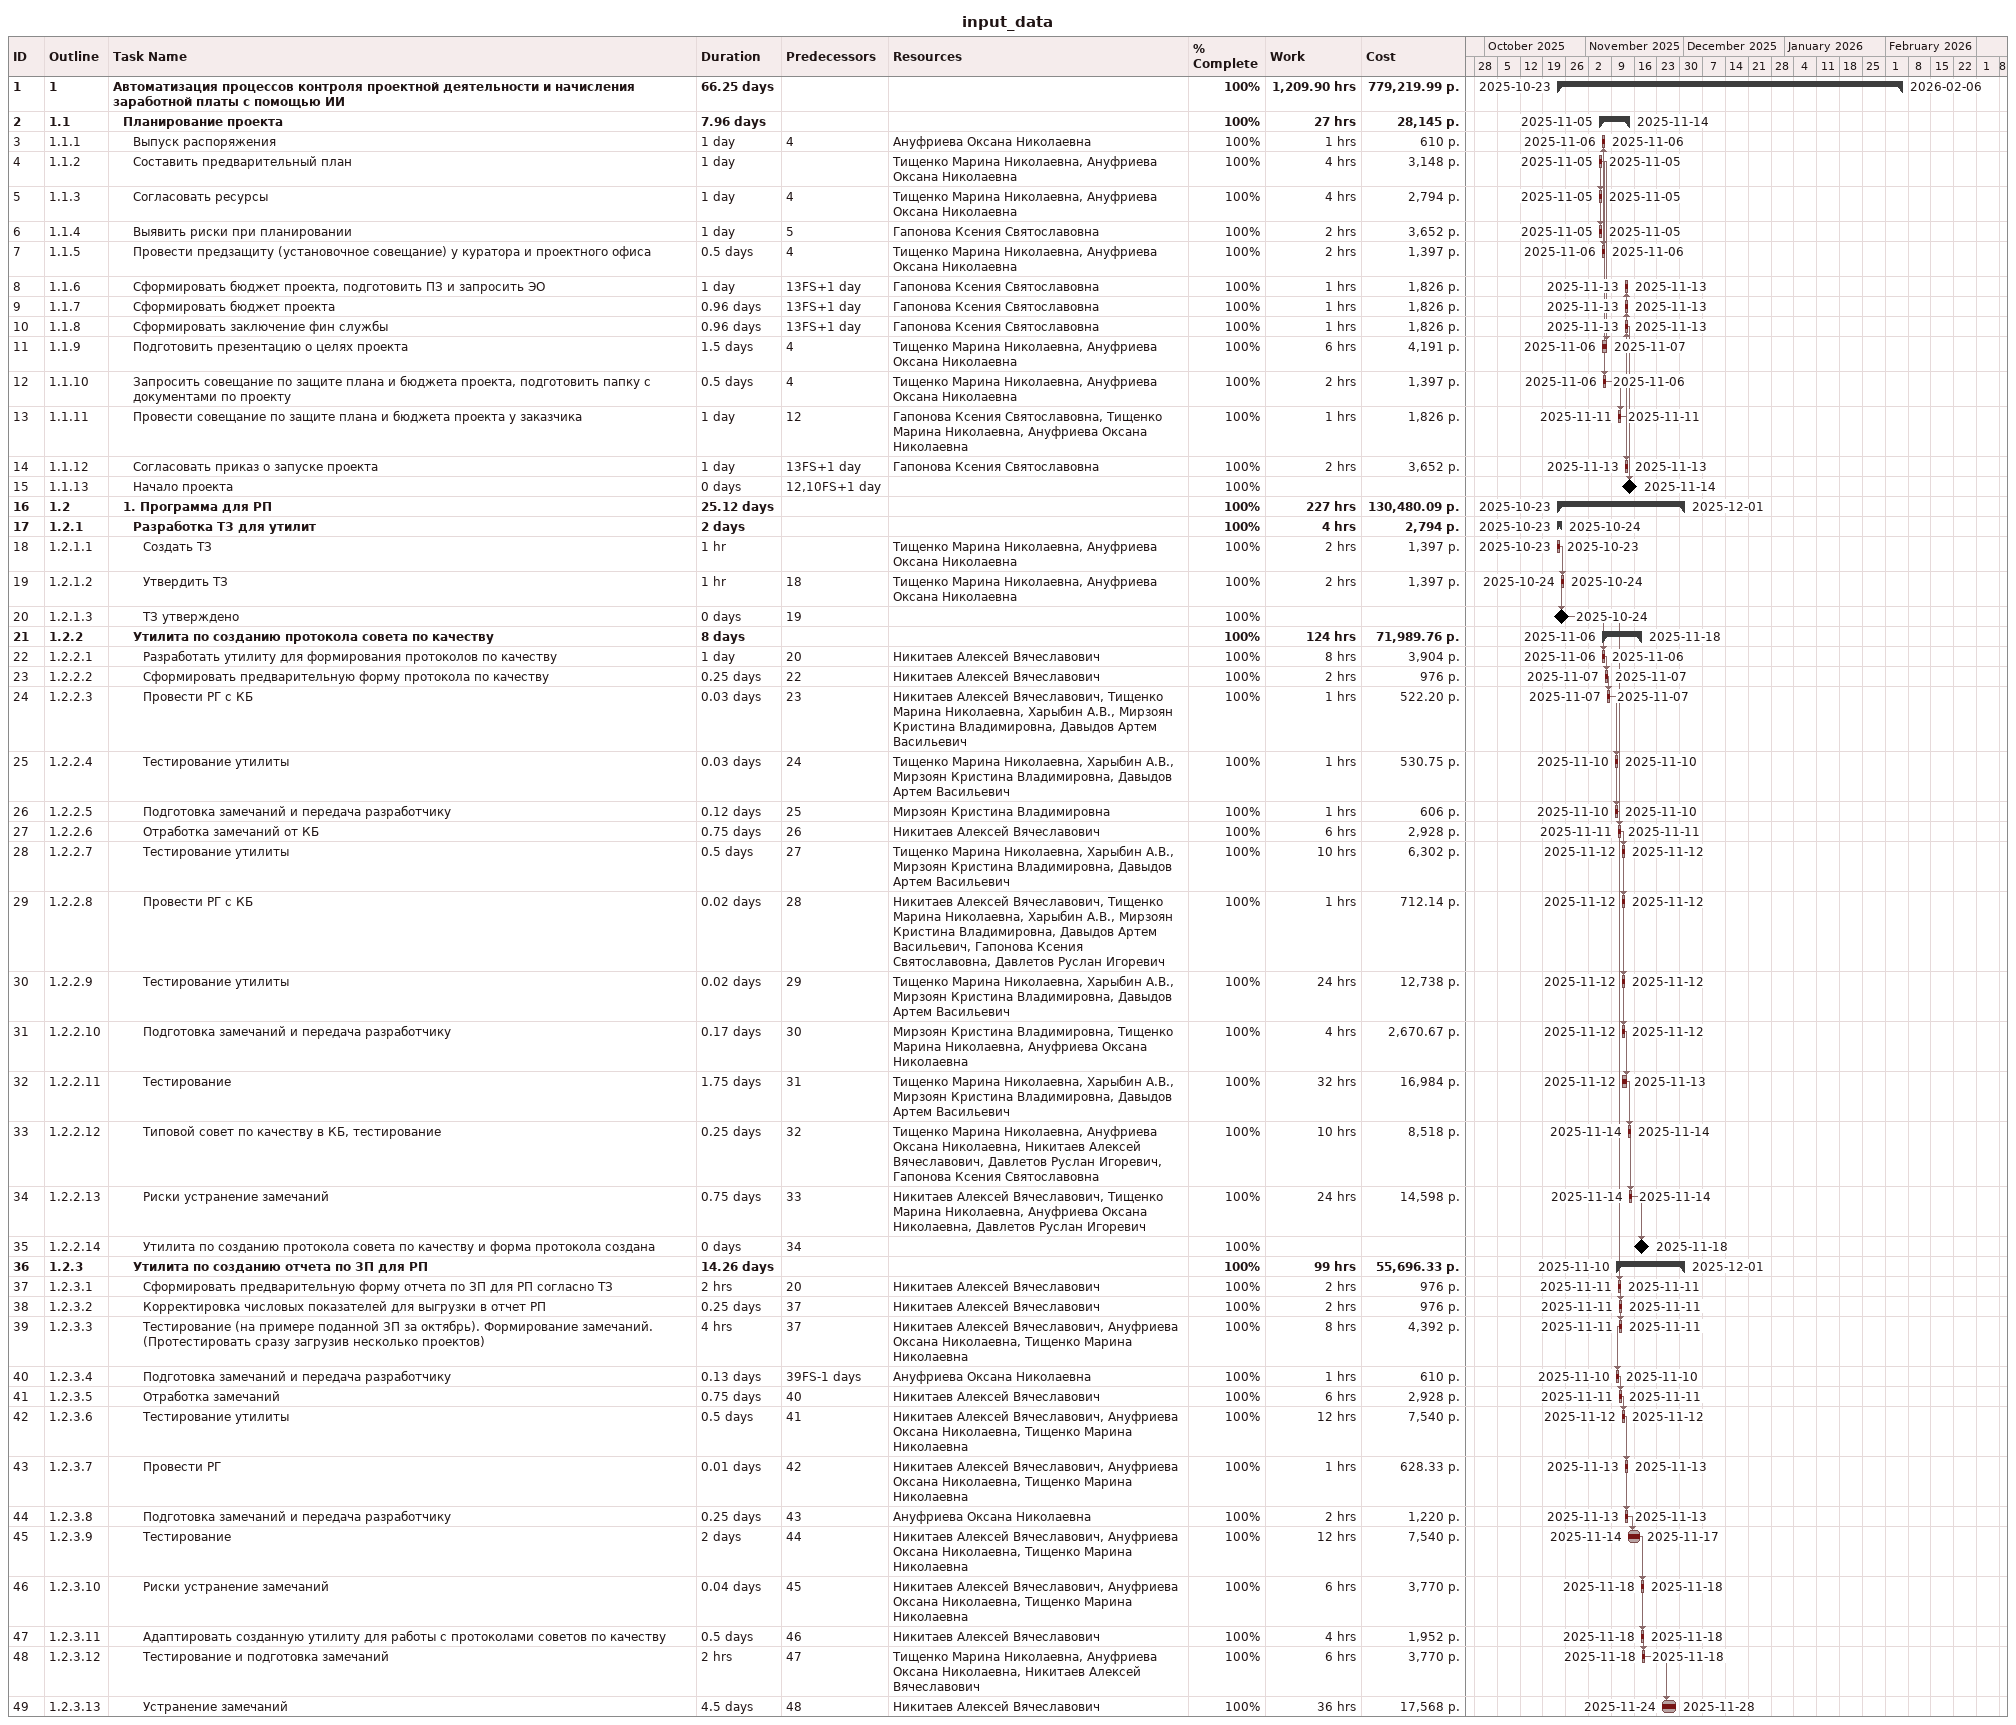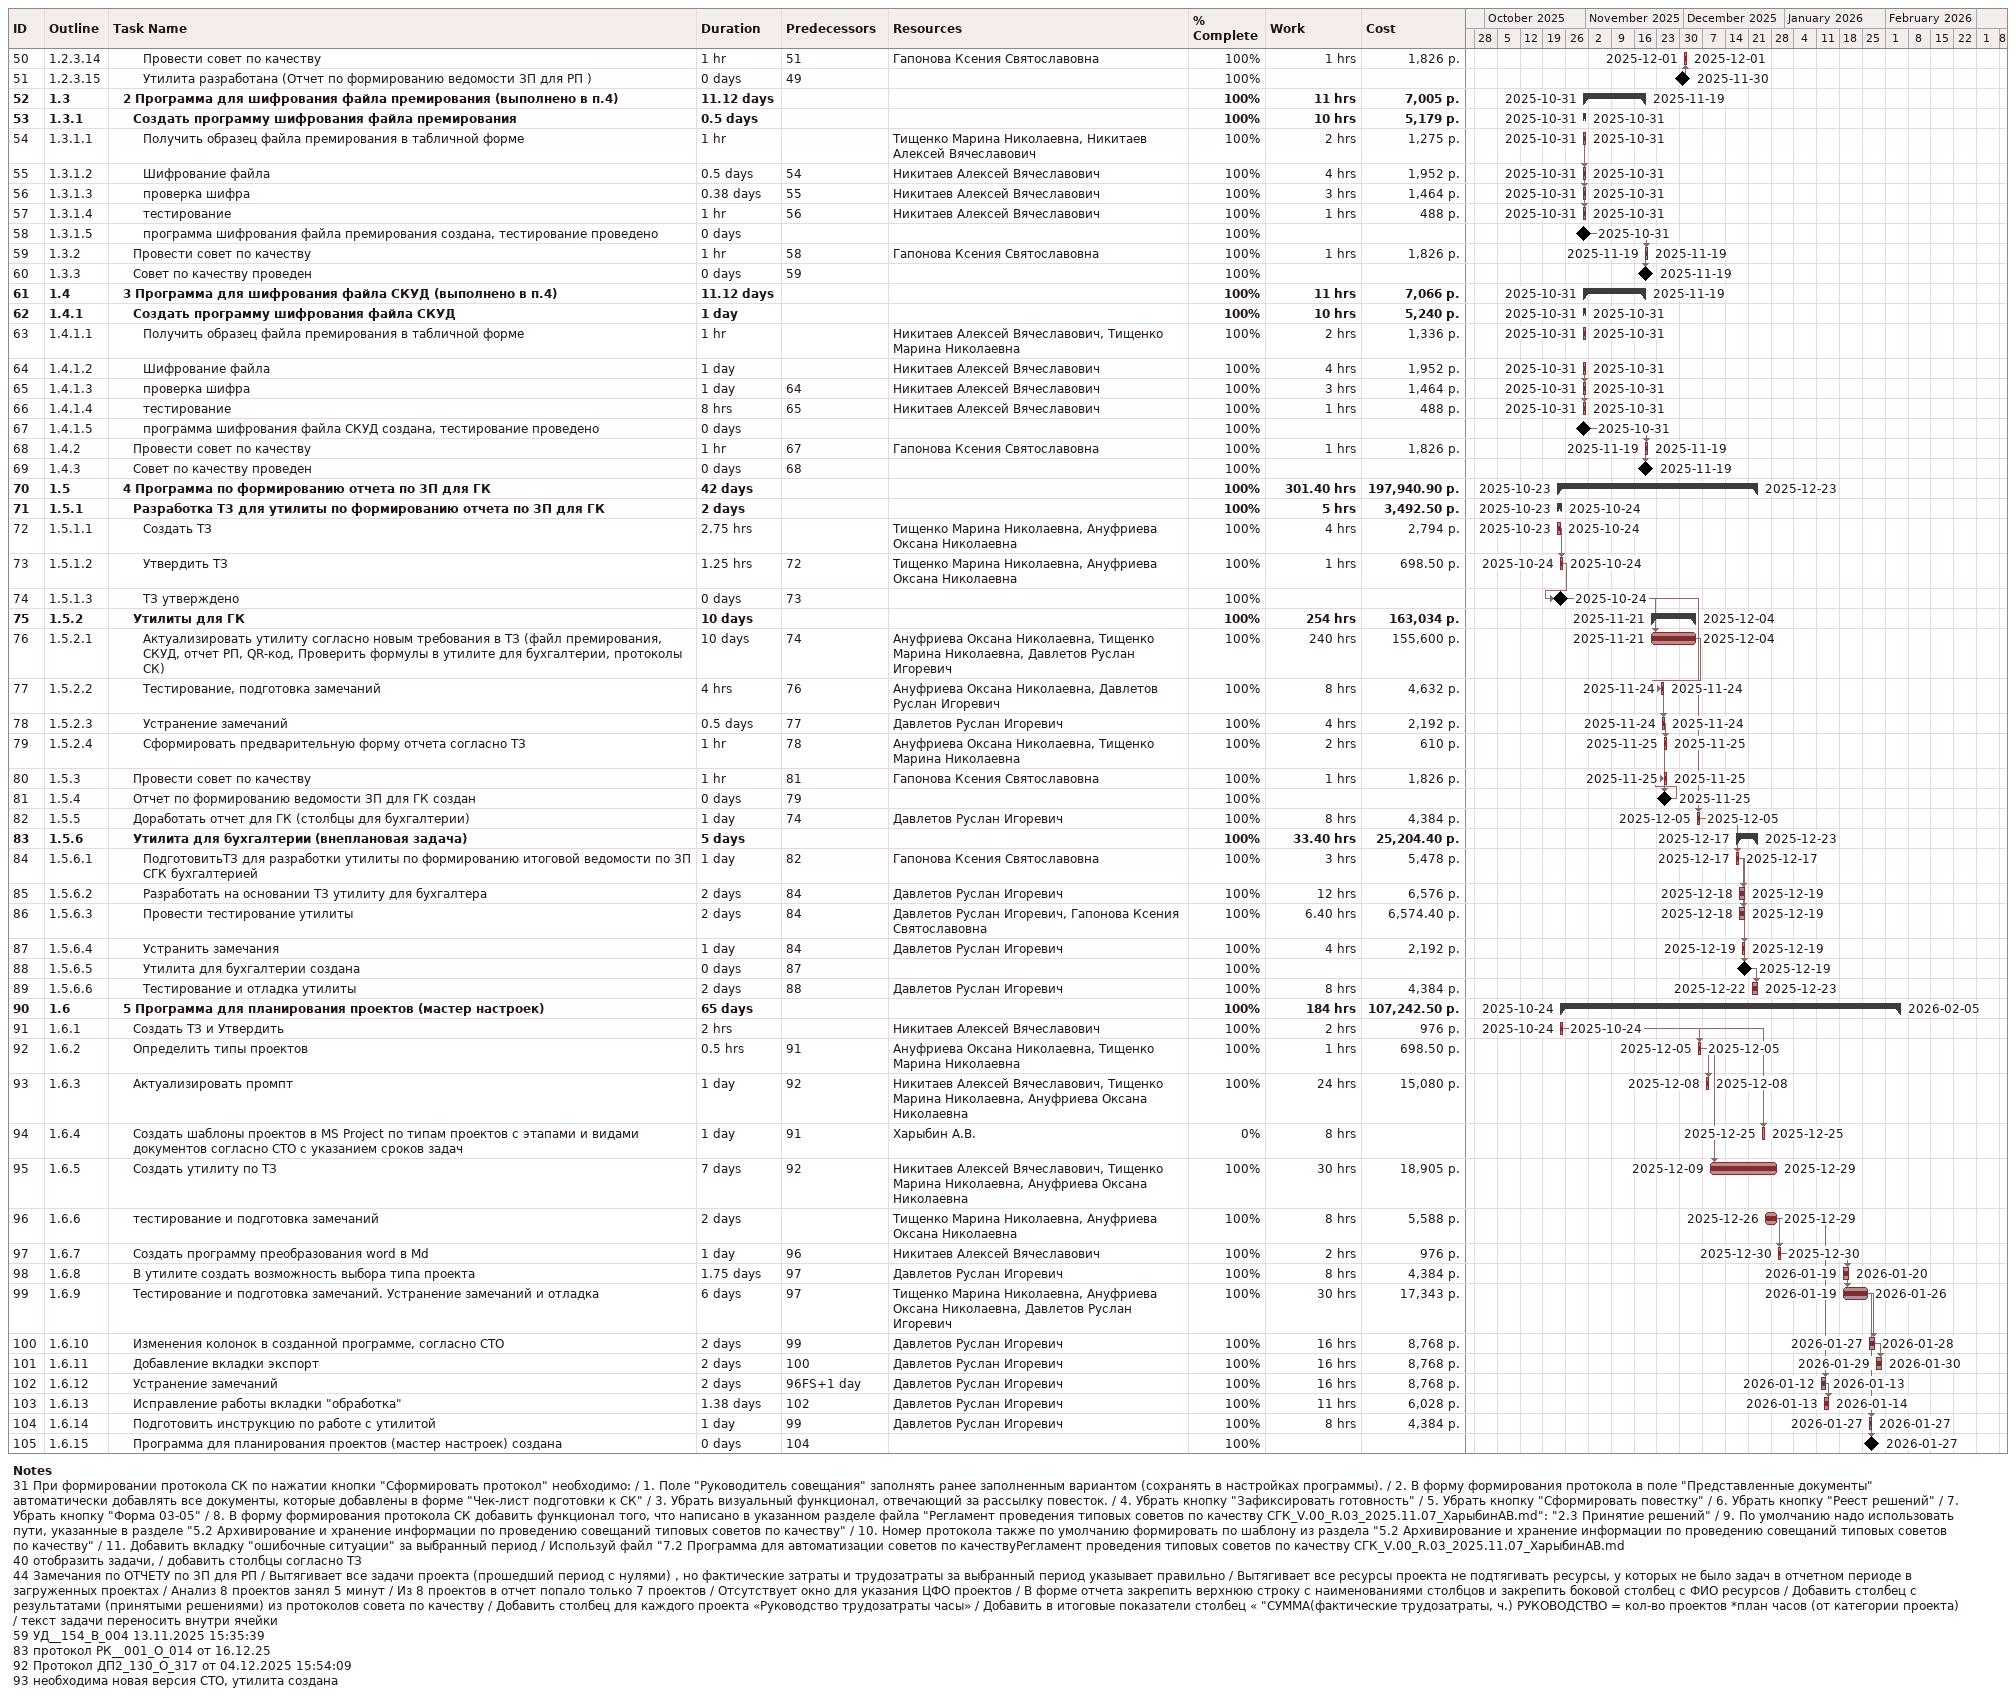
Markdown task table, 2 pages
input_data

| ID | WBS | Task | Duration | Start | Finish | Predecessors | Resources | % complete | Work (h) | Cost (р.) |
|---|---|---|---|---|---|---|---|---|---|---|
| 1 | 1 | **Автоматизация процессов контроля проектной деятельности и начисления заработной платы с помощью ИИ** | 66.25d | 2025-10-23 | 2026-02-06 |  |  | 100 | 1209.90 | 779219.99 |
| 2 | 1.1 | **Планирование проекта** | 7.96d | 2025-11-05 | 2025-11-14 |  |  | 100 | 27 | 28145 |
| 3 | 1.1.1 | Выпуск распоряжения | 1d | 2025-11-06 | 2025-11-06 | 4 | Ануфриева Оксана Николаевна | 100 | 1 | 610 |
| 4 | 1.1.2 | Составить предварительный план | 1d | 2025-11-05 | 2025-11-05 |  | Тищенко Марина Николаевна, Ануфриева Оксана Николаевна | 100 | 4 | 3148 |
| 5 | 1.1.3 | Согласовать ресурсы | 1d | 2025-11-05 | 2025-11-05 | 4 | Тищенко Марина Николаевна, Ануфриева Оксана Николаевна | 100 | 4 | 2794 |
| 6 | 1.1.4 | Выявить риски при планировании | 1d | 2025-11-05 | 2025-11-05 | 5 | Гапонова Ксения Святославовна | 100 | 2 | 3652 |
| 7 | 1.1.5 | Провести предзащиту (установочное совещание) у куратора и проектного офиса | 0.5d | 2025-11-06 | 2025-11-06 | 4 | Тищенко Марина Николаевна, Ануфриева Оксана Николаевна | 100 | 2 | 1397 |
| 8 | 1.1.6 | Сформировать бюджет проекта, подготовить ПЗ и запросить ЭО | 1d | 2025-11-13 | 2025-11-13 | 13FS+1d | Гапонова Ксения Святославовна | 100 | 1 | 1826 |
| 9 | 1.1.7 | Сформировать бюджет проекта | 0.96d | 2025-11-13 | 2025-11-13 | 13FS+1d | Гапонова Ксения Святославовна | 100 | 1 | 1826 |
| 10 | 1.1.8 | Сформировать заключение фин службы | 0.96d | 2025-11-13 | 2025-11-13 | 13FS+1d | Гапонова Ксения Святославовна | 100 | 1 | 1826 |
| 11 | 1.1.9 | Подготовить презентацию о целях проекта | 1.5d | 2025-11-06 | 2025-11-07 | 4 | Тищенко Марина Николаевна, Ануфриева Оксана Николаевна | 100 | 6 | 4191 |
| 12 | 1.1.10 | Запросить совещание по защите плана и бюджета проекта, подготовить папку с документами по проекту | 0.5d | 2025-11-06 | 2025-11-06 | 4 | Тищенко Марина Николаевна, Ануфриева Оксана Николаевна | 100 | 2 | 1397 |
| 13 | 1.1.11 | Провести совещание по защите плана и бюджета проекта у заказчика | 1d | 2025-11-11 | 2025-11-11 | 12 | Гапонова Ксения Святославовна, Тищенко Марина Николаевна, Ануфриева Оксана Николаевна | 100 | 1 | 1826 |
| 14 | 1.1.12 | Согласовать приказ о запуске проекта | 1d | 2025-11-13 | 2025-11-13 | 13FS+1d | Гапонова Ксения Святославовна | 100 | 2 | 3652 |
| 15 | 1.1.13 | Начало проекта | 0d | 2025-11-14 | 2025-11-14 | 12, 10FS+1d |  | 100 |  |  |
| 16 | 1.2 | **1. Программа для РП** | 25.12d | 2025-10-23 | 2025-12-01 |  |  | 100 | 227 | 130480.09 |
| 17 | 1.2.1 | **Разработка ТЗ для утилит** | 2d | 2025-10-23 | 2025-10-24 |  |  | 100 | 4 | 2794 |
| 18 | 1.2.1.1 | Создать ТЗ | 1h | 2025-10-23 | 2025-10-23 |  | Тищенко Марина Николаевна, Ануфриева Оксана Николаевна | 100 | 2 | 1397 |
| 19 | 1.2.1.2 | Утвердить ТЗ | 1h | 2025-10-24 | 2025-10-24 | 18 | Тищенко Марина Николаевна, Ануфриева Оксана Николаевна | 100 | 2 | 1397 |
| 20 | 1.2.1.3 | ТЗ утверждено | 0d | 2025-10-24 | 2025-10-24 | 19 |  | 100 |  |  |
| 21 | 1.2.2 | **Утилита по созданию протокола совета по качеству** | 8d | 2025-11-06 | 2025-11-18 |  |  | 100 | 124 | 71989.76 |
| 22 | 1.2.2.1 | Разработать утилиту для формирования протоколов по качеству | 1d | 2025-11-06 | 2025-11-06 | 20 | Никитаев Алексей Вячеславович | 100 | 8 | 3904 |
| 23 | 1.2.2.2 | Сформировать предварительную форму протокола по качеству | 0.25d | 2025-11-07 | 2025-11-07 | 22 | Никитаев Алексей Вячеславович | 100 | 2 | 976 |
| 24 | 1.2.2.3 | Провести РГ с КБ | 0.03d | 2025-11-07 | 2025-11-07 | 23 | Никитаев Алексей Вячеславович, Тищенко Марина Николаевна, Харыбин А.В., Мирзоян Кристина Владимировна, Давыдов Артем Васильевич | 100 | 1 | 522.20 |
| 25 | 1.2.2.4 | Тестирование утилиты | 0.03d | 2025-11-10 | 2025-11-10 | 24 | Тищенко Марина Николаевна, Харыбин А.В., Мирзоян Кристина Владимировна, Давыдов Артем Васильевич | 100 | 1 | 530.75 |
| 26 | 1.2.2.5 | Подготовка замечаний и передача разработчику | 0.12d | 2025-11-10 | 2025-11-10 | 25 | Мирзоян Кристина Владимировна | 100 | 1 | 606 |
| 27 | 1.2.2.6 | Отработка замечаний от КБ | 0.75d | 2025-11-11 | 2025-11-11 | 26 | Никитаев Алексей Вячеславович | 100 | 6 | 2928 |
| 28 | 1.2.2.7 | Тестирование утилиты | 0.5d | 2025-11-12 | 2025-11-12 | 27 | Тищенко Марина Николаевна, Харыбин А.В., Мирзоян Кристина Владимировна, Давыдов Артем Васильевич | 100 | 10 | 6302 |
| 29 | 1.2.2.8 | Провести РГ с КБ | 0.02d | 2025-11-12 | 2025-11-12 | 28 | Никитаев Алексей Вячеславович, Тищенко Марина Николаевна, Харыбин А.В., Мирзоян Кристина Владимировна, Давыдов Артем Васильевич, Гапонова Ксения Святославовна, Давлетов Руслан Игоревич | 100 | 1 | 712.14 |
| 30 | 1.2.2.9 | Тестирование утилиты | 0.02d | 2025-11-12 | 2025-11-12 | 29 | Тищенко Марина Николаевна, Харыбин А.В., Мирзоян Кристина Владимировна, Давыдов Артем Васильевич | 100 | 24 | 12738 |
| 31 | 1.2.2.10 | Подготовка замечаний и передача разработчику | 0.17d | 2025-11-12 | 2025-11-12 | 30 | Мирзоян Кристина Владимировна, Тищенко Марина Николаевна, Ануфриева Оксана Николаевна | 100 | 4 | 2670.67 |
| 32 | 1.2.2.11 | Тестирование | 1.75d | 2025-11-12 | 2025-11-13 | 31 | Тищенко Марина Николаевна, Харыбин А.В., Мирзоян Кристина Владимировна, Давыдов Артем Васильевич | 100 | 32 | 16984 |
| 33 | 1.2.2.12 | Типовой совет по качеству в КБ, тестирование | 0.25d | 2025-11-14 | 2025-11-14 | 32 | Тищенко Марина Николаевна, Ануфриева Оксана Николаевна, Никитаев Алексей Вячеславович, Давлетов Руслан Игоревич, Гапонова Ксения Святославовна | 100 | 10 | 8518 |
| 34 | 1.2.2.13 | Риски устранение замечаний | 0.75d | 2025-11-14 | 2025-11-14 | 33 | Никитаев Алексей Вячеславович, Тищенко Марина Николаевна, Ануфриева Оксана Николаевна, Давлетов Руслан Игоревич | 100 | 24 | 14598 |
| 35 | 1.2.2.14 | Утилита по созданию протокола совета по качеству и форма протокола создана | 0d | 2025-11-18 | 2025-11-18 | 34 |  | 100 |  |  |
| 36 | 1.2.3 | **Утилита по созданию отчета по ЗП для РП** | 14.26d | 2025-11-10 | 2025-12-01 |  |  | 100 | 99 | 55696.33 |
| 37 | 1.2.3.1 | Сформировать предварительную форму отчета по ЗП для РП согласно ТЗ | 2h | 2025-11-11 | 2025-11-11 | 20 | Никитаев Алексей Вячеславович | 100 | 2 | 976 |
| 38 | 1.2.3.2 | Корректировка числовых показателей для выгрузки в отчет РП | 0.25d | 2025-11-11 | 2025-11-11 | 37 | Никитаев Алексей Вячеславович | 100 | 2 | 976 |
| 39 | 1.2.3.3 | Тестирование (на примере поданной ЗП за октябрь). Формирование замечаний. (Протестировать сразу загрузив несколько проектов) | 4h | 2025-11-11 | 2025-11-11 | 37 | Никитаев Алексей Вячеславович, Ануфриева Оксана Николаевна, Тищенко Марина Николаевна | 100 | 8 | 4392 |
| 40 | 1.2.3.4 | Подготовка замечаний и передача разработчику | 0.13d | 2025-11-10 | 2025-11-10 | 39FS-1d | Ануфриева Оксана Николаевна | 100 | 1 | 610 |
| 41 | 1.2.3.5 | Отработка замечаний | 0.75d | 2025-11-11 | 2025-11-11 | 40 | Никитаев Алексей Вячеславович | 100 | 6 | 2928 |
| 42 | 1.2.3.6 | Тестирование утилиты | 0.5d | 2025-11-12 | 2025-11-12 | 41 | Никитаев Алексей Вячеславович, Ануфриева Оксана Николаевна, Тищенко Марина Николаевна | 100 | 12 | 7540 |
| 43 | 1.2.3.7 | Провести РГ | 0.01d | 2025-11-13 | 2025-11-13 | 42 | Никитаев Алексей Вячеславович, Ануфриева Оксана Николаевна, Тищенко Марина Николаевна | 100 | 1 | 628.33 |
| 44 | 1.2.3.8 | Подготовка замечаний и передача разработчику | 0.25d | 2025-11-13 | 2025-11-13 | 43 | Ануфриева Оксана Николаевна | 100 | 2 | 1220 |
| 45 | 1.2.3.9 | Тестирование | 2d | 2025-11-14 | 2025-11-17 | 44 | Никитаев Алексей Вячеславович, Ануфриева Оксана Николаевна, Тищенко Марина Николаевна | 100 | 12 | 7540 |
| 46 | 1.2.3.10 | Риски устранение замечаний | 0.04d | 2025-11-18 | 2025-11-18 | 45 | Никитаев Алексей Вячеславович, Ануфриева Оксана Николаевна, Тищенко Марина Николаевна | 100 | 6 | 3770 |
| 47 | 1.2.3.11 | Адаптировать созданную утилиту для работы с протоколами советов по качеству | 0.5d | 2025-11-18 | 2025-11-18 | 46 | Никитаев Алексей Вячеславович | 100 | 4 | 1952 |
| 48 | 1.2.3.12 | Тестирование и подготовка замечаний | 2h | 2025-11-18 | 2025-11-18 | 47 | Тищенко Марина Николаевна, Ануфриева Оксана Николаевна, Никитаев Алексей Вячеславович | 100 | 6 | 3770 |
| 49 | 1.2.3.13 | Устранение замечаний | 4.5d | 2025-11-24 | 2025-11-28 | 48 | Никитаев Алексей Вячеславович | 100 | 36 | 17568 |
| 50 | 1.2.3.14 | Провести совет по качеству | 1h | 2025-12-01 | 2025-12-01 | 51 | Гапонова Ксения Святославовна | 100 | 1 | 1826 |
| 51 | 1.2.3.15 | Утилита разработана (Отчет по формированию ведомости ЗП для РП ) | 0d | 2025-11-30 | 2025-11-30 | 49 |  | 100 |  |  |
| 52 | 1.3 | **2 Программа для шифрования файла премирования (выполнено в п.4)** | 11.12d | 2025-10-31 | 2025-11-19 |  |  | 100 | 11 | 7005 |
| 53 | 1.3.1 | **Создать программу шифрования файла премирования** | 0.5d | 2025-10-31 | 2025-10-31 |  |  | 100 | 10 | 5179 |
| 54 | 1.3.1.1 | Получить образец файла премирования в табличной форме | 1h | 2025-10-31 | 2025-10-31 |  | Тищенко Марина Николаевна, Никитаев Алексей Вячеславович | 100 | 2 | 1275 |
| 55 | 1.3.1.2 | Шифрование файла | 0.5d | 2025-10-31 | 2025-10-31 | 54 | Никитаев Алексей Вячеславович | 100 | 4 | 1952 |
| 56 | 1.3.1.3 | проверка шифра | 0.38d | 2025-10-31 | 2025-10-31 | 55 | Никитаев Алексей Вячеславович | 100 | 3 | 1464 |
| 57 | 1.3.1.4 | тестирование | 1h | 2025-10-31 | 2025-10-31 | 56 | Никитаев Алексей Вячеславович | 100 | 1 | 488 |
| 58 | 1.3.1.5 | программа шифрования файла премирования создана, тестирование проведено | 0d | 2025-10-31 | 2025-10-31 |  |  | 100 |  |  |
| 59 | 1.3.2 | Провести совет по качеству | 1h | 2025-11-19 | 2025-11-19 | 58 | Гапонова Ксения Святославовна | 100 | 1 | 1826 |
| 60 | 1.3.3 | Совет по качеству проведен | 0d | 2025-11-19 | 2025-11-19 | 59 |  | 100 |  |  |
| 61 | 1.4 | **3 Программа для шифрования файла СКУД (выполнено в п.4)** | 11.12d | 2025-10-31 | 2025-11-19 |  |  | 100 | 11 | 7066 |
| 62 | 1.4.1 | **Создать программу шифрования файла СКУД** | 1d | 2025-10-31 | 2025-10-31 |  |  | 100 | 10 | 5240 |
| 63 | 1.4.1.1 | Получить образец файла премирования в табличной форме | 1h | 2025-10-31 | 2025-10-31 |  | Никитаев Алексей Вячеславович, Тищенко Марина Николаевна | 100 | 2 | 1336 |
| 64 | 1.4.1.2 | Шифрование файла | 1d | 2025-10-31 | 2025-10-31 |  | Никитаев Алексей Вячеславович | 100 | 4 | 1952 |
| 65 | 1.4.1.3 | проверка шифра | 1d | 2025-10-31 | 2025-10-31 | 64 | Никитаев Алексей Вячеславович | 100 | 3 | 1464 |
| 66 | 1.4.1.4 | тестирование | 8h | 2025-10-31 | 2025-10-31 | 65 | Никитаев Алексей Вячеславович | 100 | 1 | 488 |
| 67 | 1.4.1.5 | программа шифрования файла СКУД создана, тестирование проведено | 0d | 2025-10-31 | 2025-10-31 |  |  | 100 |  |  |
| 68 | 1.4.2 | Провести совет по качеству | 1h | 2025-11-19 | 2025-11-19 | 67 | Гапонова Ксения Святославовна | 100 | 1 | 1826 |
| 69 | 1.4.3 | Совет по качеству проведен | 0d | 2025-11-19 | 2025-11-19 | 68 |  | 100 |  |  |
| 70 | 1.5 | **4 Программа по формированию отчета по ЗП для ГК** | 42d | 2025-10-23 | 2025-12-23 |  |  | 100 | 301.40 | 197940.90 |
| 71 | 1.5.1 | **Разработка ТЗ для утилиты по формированию отчета по ЗП для ГК** | 2d | 2025-10-23 | 2025-10-24 |  |  | 100 | 5 | 3492.50 |
| 72 | 1.5.1.1 | Создать ТЗ | 2.75h | 2025-10-23 | 2025-10-24 |  | Тищенко Марина Николаевна, Ануфриева Оксана Николаевна | 100 | 4 | 2794 |
| 73 | 1.5.1.2 | Утвердить ТЗ | 1.25h | 2025-10-24 | 2025-10-24 | 72 | Тищенко Марина Николаевна, Ануфриева Оксана Николаевна | 100 | 1 | 698.50 |
| 74 | 1.5.1.3 | ТЗ утверждено | 0d | 2025-10-24 | 2025-10-24 | 73 |  | 100 |  |  |
| 75 | 1.5.2 | **Утилиты для ГК** | 10d | 2025-11-21 | 2025-12-04 |  |  | 100 | 254 | 163034 |
| 76 | 1.5.2.1 | Актуализировать утилиту согласно новым требования в ТЗ (файл премирования, СКУД, отчет РП, QR-код, Проверить формулы в утилите для бухгалтерии, протоколы СК) | 10d | 2025-11-21 | 2025-12-04 | 74 | Ануфриева Оксана Николаевна, Тищенко Марина Николаевна, Давлетов Руслан Игоревич | 100 | 240 | 155600 |
| 77 | 1.5.2.2 | Тестирование, подготовка замечаний | 4h | 2025-11-24 | 2025-11-24 | 76 | Ануфриева Оксана Николаевна, Давлетов Руслан Игоревич | 100 | 8 | 4632 |
| 78 | 1.5.2.3 | Устранение замечаний | 0.5d | 2025-11-24 | 2025-11-24 | 77 | Давлетов Руслан Игоревич | 100 | 4 | 2192 |
| 79 | 1.5.2.4 | Сформировать предварительную форму отчета согласно ТЗ | 1h | 2025-11-25 | 2025-11-25 | 78 | Ануфриева Оксана Николаевна, Тищенко Марина Николаевна | 100 | 2 | 610 |
| 80 | 1.5.3 | Провести совет по качеству | 1h | 2025-11-25 | 2025-11-25 | 81 | Гапонова Ксения Святославовна | 100 | 1 | 1826 |
| 81 | 1.5.4 | Отчет по формированию ведомости ЗП для ГК создан | 0d | 2025-11-25 | 2025-11-25 | 79 |  | 100 |  |  |
| 82 | 1.5.5 | Доработать отчет для ГК (столбцы для бухгалтерии) | 1d | 2025-12-05 | 2025-12-05 | 74 | Давлетов Руслан Игоревич | 100 | 8 | 4384 |
| 83 | 1.5.6 | **Утилита для бухгалтерии (внеплановая задача)** | 5d | 2025-12-17 | 2025-12-23 |  |  | 100 | 33.40 | 25204.40 |
| 84 | 1.5.6.1 | ПодготовитьТЗ для разработки утилиты по формированию итоговой ведомости по ЗП СГК бухгалтерией | 1d | 2025-12-17 | 2025-12-17 | 82 | Гапонова Ксения Святославовна | 100 | 3 | 5478 |
| 85 | 1.5.6.2 | Разработать на основании ТЗ утилиту для бухгалтера | 2d | 2025-12-18 | 2025-12-19 | 84 | Давлетов Руслан Игоревич | 100 | 12 | 6576 |
| 86 | 1.5.6.3 | Провести тестирование утилиты | 2d | 2025-12-18 | 2025-12-19 | 84 | Давлетов Руслан Игоревич, Гапонова Ксения Святославовна | 100 | 6.40 | 6574.40 |
| 87 | 1.5.6.4 | Устранить замечания | 1d | 2025-12-19 | 2025-12-19 | 84 | Давлетов Руслан Игоревич | 100 | 4 | 2192 |
| 88 | 1.5.6.5 | Утилита для бухгалтерии создана | 0d | 2025-12-19 | 2025-12-19 | 87 |  | 100 |  |  |
| 89 | 1.5.6.6 | Тестирование и отладка утилиты | 2d | 2025-12-22 | 2025-12-23 | 88 | Давлетов Руслан Игоревич | 100 | 8 | 4384 |
| 90 | 1.6 | **5 Программа для планирования проектов (мастер настроек)** | 65d | 2025-10-24 | 2026-02-05 |  |  | 100 | 184 | 107242.50 |
| 91 | 1.6.1 | Создать ТЗ и Утвердить | 2h | 2025-10-24 | 2025-10-24 |  | Никитаев Алексей Вячеславович | 100 | 2 | 976 |
| 92 | 1.6.2 | Определить типы проектов | 0.5h | 2025-12-05 | 2025-12-05 | 91 | Ануфриева Оксана Николаевна, Тищенко Марина Николаевна | 100 | 1 | 698.50 |
| 93 | 1.6.3 | Актуализировать промпт | 1d | 2025-12-08 | 2025-12-08 | 92 | Никитаев Алексей Вячеславович, Тищенко Марина Николаевна, Ануфриева Оксана Николаевна | 100 | 24 | 15080 |
| 94 | 1.6.4 | Создать шаблоны проектов в MS Project по типам проектов с этапами и видами документов согласно СТО с указанием сроков задач | 1d | 2025-12-25 | 2025-12-25 | 91 | Харыбин А.В. | 0 | 8 |  |
| 95 | 1.6.5 | Создать утилиту по ТЗ | 7d | 2025-12-09 | 2025-12-29 | 92 | Никитаев Алексей Вячеславович, Тищенко Марина Николаевна, Ануфриева Оксана Николаевна | 100 | 30 | 18905 |
| 96 | 1.6.6 | тестирование и подготовка замечаний | 2d | 2025-12-26 | 2025-12-29 |  | Тищенко Марина Николаевна, Ануфриева Оксана Николаевна | 100 | 8 | 5588 |
| 97 | 1.6.7 | Создать программу преобразования word в Md | 1d | 2025-12-30 | 2025-12-30 | 96 | Никитаев Алексей Вячеславович | 100 | 2 | 976 |
| 98 | 1.6.8 | В утилите создать возможность выбора типа проекта | 1.75d | 2026-01-19 | 2026-01-20 | 97 | Давлетов Руслан Игоревич | 100 | 8 | 4384 |
| 99 | 1.6.9 | Тестирование и подготовка замечаний. Устранение замечаний и отладка | 6d | 2026-01-19 | 2026-01-26 | 97 | Тищенко Марина Николаевна, Ануфриева Оксана Николаевна, Давлетов Руслан Игоревич | 100 | 30 | 17343 |
| 100 | 1.6.10 | Изменения колонок в созданной программе, согласно СТО | 2d | 2026-01-27 | 2026-01-28 | 99 | Давлетов Руслан Игоревич | 100 | 16 | 8768 |
| 101 | 1.6.11 | Добавление вкладки экспорт | 2d | 2026-01-29 | 2026-01-30 | 100 | Давлетов Руслан Игоревич | 100 | 16 | 8768 |
| 102 | 1.6.12 | Устранение замечаний | 2d | 2026-01-12 | 2026-01-13 | 96FS+1d | Давлетов Руслан Игоревич | 100 | 16 | 8768 |
| 103 | 1.6.13 | Исправление работы вкладки "обработка" | 1.38d | 2026-01-13 | 2026-01-14 | 102 | Давлетов Руслан Игоревич | 100 | 11 | 6028 |
| 104 | 1.6.14 | Подготовить инструкцию по работе с утилитой | 1d | 2026-01-27 | 2026-01-27 | 99 | Давлетов Руслан Игоревич | 100 | 8 | 4384 |
| 105 | 1.6.15 | Программа для планирования проектов (мастер настроек) создана | 0d | 2026-01-27 | 2026-01-27 | 104 |  | 100 |  |  |

Notes
- 31: При формировании протокола СК по нажатии кнопки "Сформировать протокол" необходимо: / 1. Поле "Руководитель совещания" заполнять ранее заполненным вариантом (сохранять в настройках программы). / 2. В форму формирования протокола в поле "Представленные документы" автоматически добавлять все документы, которые добавлены в форме "Чек-лист подготовки к СК" / 3. Убрать визуальный функционал, отвечающий за рассылку повесток. / 4. Убрать кнопку "Зафиксировать готовность" / 5. Убрать кнопку "Сформировать повестку" / 6. Убрать кнопку "Реест решений" / 7. Убрать кнопку "Форма 03-05" / 8. В форму формирования протокола СК добавить функционал того, что написано в указанном разделе файла "Регламент проведения типовых советов по качеству СГК_V.00_R.03_2025.11.07_ХарыбинАВ.md": "2.3 Принятие решений" / 9. По умолчанию надо использовать пути, указанные в разделе "5.2 Архивирование и хранение информации по проведению совещаний типовых советов по качеству" / 10. Номер протокола также по умолчанию формировать по шаблону из раздела "5.2 Архивирование и хранение информации по проведению совещаний типовых советов по качеству" / 11. Добавить вкладку "ошибочные ситуации" за выбранный период / Используй файл "7.2 Программа для автоматизации советов по качествуРегламент проведения типовых советов по качеству СГК_V.00_R.03_2025.11.07_ХарыбинАВ.md
- 40: отобразить задачи, / добавить столбцы согласно ТЗ
- 44: Замечания по ОТЧЕТУ по ЗП для РП / Вытягивает все задачи проекта (прошедший период с нулями) , но фактические затраты и трудозатраты за выбранный период указывает правильно / Вытягивает все ресурсы проекта не подтягивать ресурсы, у которых не было задач в отчетном периоде в загруженных проектах / Анализ 8 проектов занял 5 минут / Из 8 проектов в отчет попало только 7 проектов / Отсутствует окно для указания ЦФО проектов / В форме отчета закрепить верхнюю строку с наименованиями столбцов и закрепить боковой столбец с ФИО ресурсов / Добавить столбец с результатами (принятыми решениями) из протоколов совета по качеству / Добавить столбец для каждого проекта «Руководство трудозатраты часы» / Добавить в итоговые показатели столбец « "СУММА(фактические трудозатраты, ч.) РУКОВОДСТВО = кол-во проектов *план часов (от категории проекта) / текст задачи переносить внутри ячейки
- 59: УД__154_В_004 13.11.2025 15:35:39
- 83: протокол РК__001_О_014 от 16.12.25
- 92: Протокол ДП2_130_О_317 от 04.12.2025 15:54:09
- 93: необходима новая версия СТО, утилита создана
